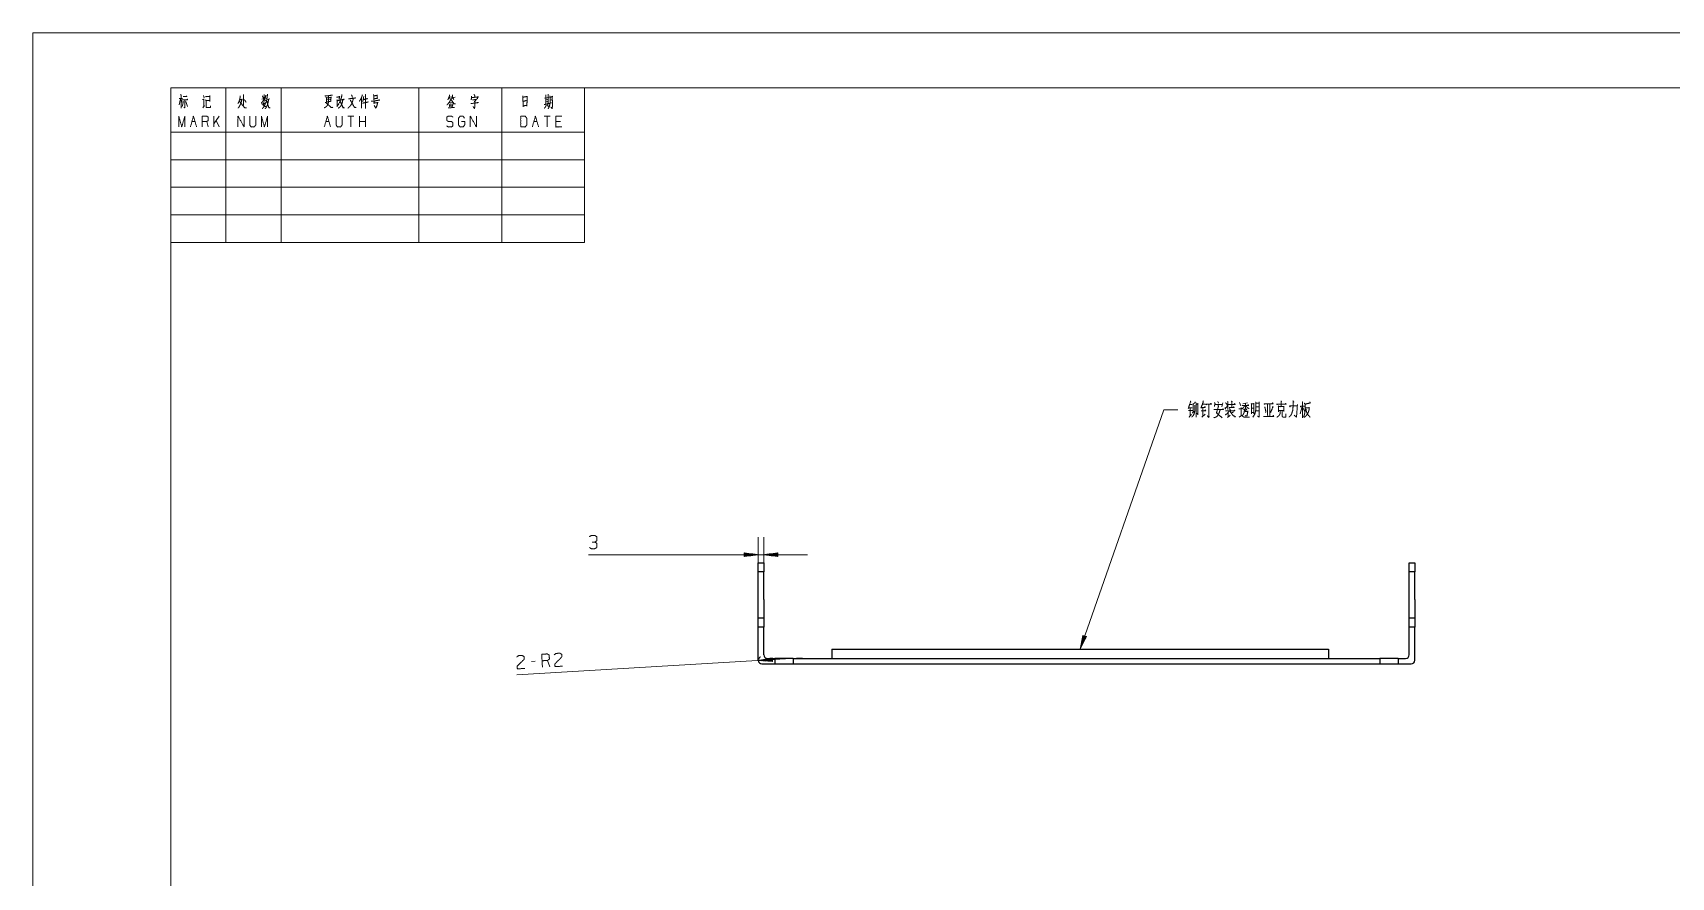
# Model space of a CAD drawing. Header units: millimetres. Extents: x 0 to 594, y 0 to 420.
# Drawn here: x 0 to 297, y 267 to 420 of the extents above; entities that cross this region are included whole.
import ezdxf

# ---------------------------------------------------------------- set-up
doc = ezdxf.new("R2010")
doc.units = ezdxf.units.MM
doc.layers.add('101', color=7, linetype='Continuous', true_color=0xffffff)

msp = doc.modelspace()

# ---------------------------------------------------------------- linework, layer by layer
at = {"layer": '101', "color": 133, "linetype": 'Continuous', "lineweight": 18}
for p, q in [((0, 420), (0, 0)), ((594, 420), (0, 420)), ((25, 410), (100, 410)), ((25, 410), (100, 410)), ((25, 410), (25, 382)), ((25, 410), (100, 410)), ((584, 410), (25, 410)), ((25, 410), (25, 10)), ((35, 410), (35, 382)), ((45, 410), (45, 382)), ((70, 410), (70, 382)), ((85, 410), (85, 382)), ((100, 410), (100, 382)), ((25, 402), (100, 402)), ((25, 397), (100, 397)), ((25, 392), (100, 392)), ((25, 387), (100, 387)), ((25, 382), (100, 382))]:
    msp.add_line(p, q, dxfattribs=at)
at = {"layer": '101', "color": 72, "linetype": 'Continuous', "lineweight": 18}
for p, q in [((26.76, 408.05), (26.54, 406.94)), ((26.56, 408.12), (27.17, 408.12)), ((26.88, 407.89), (27.1, 407.41)), ((27.3, 407.54), (27.07, 406.67)), ((27.76, 407.52), (28.07, 406.63)), ((30.93, 408.63), (31.06, 408.24)), ((31.33, 407.83), (31.42, 407.72)), ((41.53, 407.97), (42.32, 408.14)), ((42.44, 407.91), (42.98, 408.03)), ((53.37, 407.85), (53.89, 407.93)), ((55.11, 406.63), (55.56, 407.18)), ((75.44, 408.32), (75.87, 408.39)), ((75.54, 408.3), (75.65, 407.99)), ((76.03, 407.39), (75.56, 407.31)), ((76.01, 408.26), (76.54, 408.36)), ((76.17, 408.24), (76.3, 407.91)), ((92.76, 408.18), (93.62, 408.3)), ((93.04, 407.83), (93.3, 407.89)), ((93.05, 407.47), (93.28, 407.54)), ((93.8, 407.81), (94.05, 407.87)), ((28.86, 403.92), (29.41, 403.92)), ((30.85, 406.38), (31.12, 406.83)), ((31.81, 402.93), (31.53, 403.92)), ((32.82, 402.93), (32.82, 404.9)), ((33.79, 404.9), (32.82, 403.53)), ((33.79, 402.93), (33.23, 404.11)), ((53.13, 403.92), (53.69, 403.92)), ((58.21, 404.9), (57.1, 404.9)), ((57.65, 404.9), (57.65, 402.93)), ((59.22, 402.93), (59.22, 404.9)), ((60.33, 403.92), (59.22, 403.92)), ((60.33, 402.93), (60.33, 404.9)), ((90.84, 403.92), (91.4, 403.92)), ((93.8, 404.9), (92.68, 404.9)), ((93.24, 404.9), (93.24, 402.93)), ((95.64, 403.92), (94.81, 403.92)), ((209.47, 351.58), (210.2, 351.58)), ((209.59, 352.03), (210.14, 352.03)), ((209.65, 352.63), (210.18, 352.63)), ((211.89, 350.33), (212.51, 350.91)), ((212.05, 352.71), (212.54, 352.71)), ((212.08, 352.11), (212.08, 350.51)), ((214.27, 352.68), (215.65, 352.68)), ((214.84, 353.21), (214.94, 352.91)), ((215.74, 352.96), (215.56, 352.21)), ((217.68, 351.31), (217.31, 351.08)), ((218.74, 353.03), (218.98, 352.41)), ((219.34, 352.76), (220.2, 352.98)), ((219.8, 352.86), (219.8, 351.88)), ((220.91, 352.01), (221.35, 352.01)), ((221.65, 351.51), (222.32, 351.51)), ((221.74, 352.23), (222.3, 352.23)), ((224.26, 352.81), (224.26, 350.51)), ((230.1, 352.26), (229.76, 350.98)), ((230.21, 352.08), (230.51, 351.43)), ((230.63, 352.03), (231.34, 352.03)), ((91.05, 306.15), (90.38, 306.11)), ((93.73, 305.11), (93.33, 306.28))]:
    msp.add_line(p, q, dxfattribs=at)
at = {"layer": '101', "color": 22, "linetype": 'Continuous', "lineweight": 18}
for p, q in [((205.04, 351.67), (189.85, 308.31)), ((207.58, 351.67), (205.04, 351.67)), ((131.51, 322.31), (131.51, 328.62)), ((132.51, 322.31), (132.51, 328.62)), ((140.45, 325.44), (100.73, 325.44)), ((131.51, 325.44), (128.97, 325.77)), ((128.97, 325.77), (128.97, 325.11)), ((128.97, 325.77), (129, 325.77)), ((128.97, 325.77), (129, 325.77)), ((128.97, 325.72), (129.39, 325.72)), ((128.97, 325.67), (129.78, 325.67)), ((128.97, 325.62), (130.16, 325.62)), ((128.97, 325.57), (130.55, 325.57)), ((128.97, 325.52), (130.93, 325.52)), ((128.97, 325.47), (131.32, 325.47)), ((128.97, 325.11), (131.51, 325.44)), ((128.97, 325.41), (131.32, 325.41)), ((128.97, 325.36), (130.93, 325.36)), ((128.97, 325.31), (130.55, 325.31)), ((128.97, 325.26), (130.16, 325.26)), ((128.97, 325.21), (129.78, 325.21)), ((128.97, 325.16), (129.39, 325.16)), ((128.97, 325.11), (129, 325.11)), ((128.97, 325.11), (129, 325.11)), ((135.05, 325.77), (132.51, 325.44)), ((132.51, 325.44), (135.05, 325.11)), ((135.05, 325.47), (132.7, 325.47)), ((135.05, 325.41), (132.7, 325.41)), ((135.05, 325.52), (133.09, 325.52)), ((135.05, 325.36), (133.09, 325.36)), ((135.05, 325.57), (133.48, 325.57)), ((135.05, 325.31), (133.48, 325.31)), ((135.05, 325.62), (133.86, 325.62)), ((135.05, 325.26), (133.86, 325.26)), ((135.05, 325.67), (134.25, 325.67)), ((135.05, 325.21), (134.25, 325.21)), ((135.05, 325.72), (134.63, 325.72)), ((135.05, 325.16), (134.63, 325.16)), ((135.05, 325.77), (135.02, 325.77)), ((135.05, 325.77), (135.02, 325.77)), ((135.05, 325.11), (135.02, 325.11)), ((135.05, 325.11), (135.02, 325.11)), ((135.05, 325.11), (135.05, 325.77)), ((190.37, 310.82), (189.85, 308.31)), ((189.85, 308.31), (191, 310.6)), ((190.66, 310.72), (189.89, 308.5)), ((190.71, 310.7), (189.93, 308.48)), ((190.61, 310.73), (189.96, 308.88)), ((190.57, 310.75), (190.04, 309.26)), ((190.76, 310.68), (190.11, 308.83)), ((190.52, 310.77), (190.12, 309.64)), ((190.47, 310.78), (190.2, 310.03)), ((190.42, 310.8), (190.28, 310.41)), ((190.81, 310.67), (190.28, 309.18)), ((190.37, 310.82), (190.36, 310.79)), ((190.37, 310.82), (190.36, 310.79)), ((191, 310.6), (190.37, 310.82)), ((190.85, 310.65), (190.46, 309.53)), ((190.9, 310.63), (190.64, 309.87)), ((190.95, 310.62), (190.81, 310.22)), ((191, 310.6), (190.99, 310.57)), ((191, 310.6), (190.99, 310.57)), ((139.44, 306.75), (87.74, 303.65)), ((134.03, 306.76), (131.51, 306.27)), ((131.51, 306.27), (134.07, 306.09)), ((134.05, 306.45), (131.7, 306.31)), ((134.05, 306.4), (131.71, 306.26)), ((134.04, 306.5), (132.09, 306.38)), ((134.05, 306.35), (132.1, 306.23)), ((134.04, 306.55), (132.47, 306.46)), ((134.06, 306.3), (132.48, 306.2)), ((134.04, 306.6), (132.85, 306.53)), ((134.06, 306.25), (132.87, 306.17)), ((134.04, 306.65), (133.23, 306.6)), ((134.06, 306.19), (133.26, 306.15)), ((134.03, 306.7), (133.61, 306.68)), ((134.07, 306.14), (133.65, 306.12)), ((134.03, 306.75), (134, 306.75)), ((134.03, 306.75), (134, 306.75)), ((134.07, 306.09), (134.03, 306.76)), ((134.07, 306.09), (134.04, 306.09)), ((134.07, 306.09), (134.04, 306.09))]:
    msp.add_line(p, q, dxfattribs=at)
at = {"layer": '101', "color": 163, "linetype": 'Continuous', "lineweight": 25}
for p, q in [((131.51, 322.31), (131.51, 323.98)), ((131.51, 323.98), (132.51, 323.98)), ((132.51, 323.98), (132.51, 322.31)), ((249.51, 323.98), (250.51, 323.98)), ((249.51, 322.31), (249.51, 323.98)), ((250.51, 323.98), (250.51, 322.31)), ((131.51, 317.31), (131.51, 322.31)), ((132.51, 322.31), (131.51, 322.31)), ((132.51, 317.31), (132.51, 322.31)), ((250.51, 322.31), (249.51, 322.31)), ((249.51, 317.31), (249.51, 322.31)), ((250.51, 317.31), (250.51, 322.31)), ((131.51, 313.98), (132.51, 313.98)), ((131.51, 312.31), (131.51, 313.98)), ((131.51, 306.31), (131.51, 312.31)), ((132.51, 312.31), (131.51, 312.31)), ((132.51, 313.98), (132.51, 312.31)), ((132.51, 307.31), (132.51, 312.31)), ((249.51, 313.98), (250.51, 313.98)), ((249.51, 312.31), (249.51, 313.98)), ((250.51, 312.31), (249.51, 312.31)), ((249.51, 307.31), (249.51, 312.31)), ((250.51, 313.98), (250.51, 312.31)), ((250.51, 306.31), (250.51, 312.31)), ((133.18, 306.64), (134.51, 306.64)), ((134.51, 306.64), (134.51, 305.64)), ((137.85, 306.64), (137.85, 305.64)), ((137.85, 306.64), (244.18, 306.64)), ((144.85, 308.31), (234.85, 308.31)), ((144.85, 308.31), (144.85, 306.64)), ((234.85, 308.31), (234.85, 306.64)), ((244.18, 306.64), (244.18, 305.64)), ((247.51, 306.64), (247.51, 305.64)), ((247.51, 306.64), (248.85, 306.64)), ((132.18, 305.64), (134.51, 305.64)), ((137.85, 305.64), (244.18, 305.64)), ((247.51, 305.64), (249.85, 305.64))]:
    msp.add_line(p, q, dxfattribs=at)
at = {"layer": '101', "color": 22, "linetype": 'Continuous', "lineweight": 18}
msp.add_arc((132.18, 306.31), 0.667, 105.2827, 180, dxfattribs=at)
at = {"layer": '101', "color": 163, "linetype": 'Continuous', "lineweight": 25}
for centre, start, end in [((132.18, 306.31), 180, 270), ((133.18, 307.31), 180, 270), ((248.85, 307.31), 270, 0), ((249.85, 306.31), 270, 0)]:
    msp.add_arc(centre, 0.667, start, end, dxfattribs=at)
at = {"layer": '101', "color": 72, "linetype": 'Continuous', "lineweight": 18}
for points, knots in [([(26.76, 408.82), (26.87, 408.7), (26.87, 406.36)], [0, 0, 0.064406, 1, 1]), ([(27.11, 407.83), (28.07, 407.83), (28.01, 407.99), (27.93, 407.85)], [0, 0, 0.737845, 0.874091, 1, 1]), ([(27.29, 408.45), (27.92, 408.45), (27.88, 408.57), (27.83, 408.49)], [0, 0, 0.736242, 0.890347, 1, 1]), ([(27.55, 407.83), (27.55, 406.4), (27.39, 406.48)], [0, 0, 0.88751, 1, 1]), ([(30.74, 407.89), (30.99, 407.89), (30.99, 408.01), (30.99, 406.56)], [0, 0, 0.136549, 0.20471, 1, 1]), ([(31.47, 408.45), (31.4, 408.39), (31.34, 408.45), (32.07, 408.45), (32.07, 408.63), (32.07, 407.54), (32.07, 407.72), (31.42, 407.72), (31.42, 406.58), (31.43, 406.5), (31.55, 406.46), (32.24, 406.46), (32.24, 406.77)], [0, 0, 0.017817, 0.03366, 0.169508, 0.204092, 0.407771, 0.442362, 0.564626, 0.775988, 0.791599, 0.814655, 0.942353, 1, 1]), ([(37.62, 408.59), (37.61, 408.47), (37.54, 408.05), (37.45, 407.76), (37.38, 407.56), (37.29, 407.35), (37.2, 407.18)], [0, 0, 0.084511, 0.368539, 0.57312, 0.721448, 0.873357, 1, 1]), ([(37.48, 407.85), (37.95, 407.93), (37.9, 407.97), (37.87, 407.79), (37.81, 407.52), (37.76, 407.35), (37.67, 407.12), (37.6, 406.94), (37.48, 406.73), (37.39, 406.56), (37.21, 406.32)], [0, 0, 0.202443, 0.228126, 0.308395, 0.425619, 0.500391, 0.604278, 0.689473, 0.790704, 0.870498, 1, 1]), ([(37.48, 407.56), (38.41, 406.38), (38.75, 406.4), (38.74, 406.4), (38.43, 406.42), (38.27, 406.56)], [0, 0, 0.63218, 0.773701, 0.779843, 0.909107, 1, 1]), ([(38.17, 408.8), (38.21, 408.7), (38.2, 408.59), (38.18, 406.87), (38.17, 406.98), (38.2, 407.21)], [0, 0, 0.049552, 0.095607, 0.852773, 0.898827, 1, 1]), ([(38.3, 407.91), (38.33, 407.89), (38.59, 407.56), (38.66, 407.43)], [0, 0, 0.059406, 0.761029, 1, 1]), ([(41.94, 407.99), (41.81, 407.76), (41.68, 407.56), (41.55, 407.39), (41.41, 407.25)], [0, 0, 0.287235, 0.555132, 0.786183, 1, 1]), ([(41.53, 407.06), (42.16, 407.21), (42.17, 407.39), (42.17, 407.31), (42.1, 407.06), (42, 406.79), (41.9, 406.58), (41.78, 406.46), (41.68, 406.34), (41.6, 406.27)], [0, 0, 0.304476, 0.392578, 0.431601, 0.553705, 0.689463, 0.798358, 0.878846, 0.954751, 1, 1]), ([(41.62, 408.55), (41.75, 408.32), (41.78, 408.18)], [0, 0, 0.640221, 1, 1]), ([(41.91, 407.41), (41.75, 406.83), (41.85, 406.79), (41.97, 406.75), (42.09, 406.69), (42.23, 406.61)], [0, 0, 0.529109, 0.626293, 0.735528, 0.852096, 1, 1]), ([(41.93, 408.82), (41.96, 408.68), (41.96, 407.54), (41.93, 407.68), (41.96, 407.81)], [0, 0, 0.094651, 0.82363, 0.91828, 1, 1]), ([(41.96, 407.95), (42.13, 407.83), (42.22, 407.72)], [0, 0, 0.613168, 1, 1]), ([(42.22, 408.68), (42.22, 408.57), (42.1, 408.1)], [0, 0, 0.174336, 1, 1]), ([(42.73, 407.91), (42.69, 407.56), (42.64, 407.31), (42.6, 407.1), (42.54, 406.92), (42.42, 406.67), (42.32, 406.48), (42.2, 406.32), (42.12, 406.23)], [0, 0, 0.194372, 0.33262, 0.448622, 0.555648, 0.706152, 0.822696, 0.933862, 1, 1]), ([(42.53, 408.86), (42.53, 408.74), (42.51, 408.51), (42.47, 408.22), (42.42, 407.91), (42.37, 407.66), (42.29, 407.43), (42.28, 407.37)], [0, 0, 0.081852, 0.232243, 0.425429, 0.632123, 0.800313, 0.957953, 1, 1]), ([(42.41, 407.64), (42.44, 407.6), (42.58, 407.02), (42.69, 406.75), (42.79, 406.46), (42.82, 406.4), (43.04, 406.42), (42.82, 406.44), (42.75, 406.56)], [0, 0, 0.026711, 0.341735, 0.493488, 0.655468, 0.691644, 0.807842, 0.92404, 1, 1]), ([(53.63, 408.59), (53.61, 407.93), (53.6, 407.6), (53.59, 407.41), (53.57, 407.31), (53.56, 407.18), (53.51, 407.06), (53.47, 406.96), (53.34, 406.77), (53.19, 406.61), (53.09, 406.54), (52.88, 406.42), (52.84, 406.4)], [0, 0, 0.263781, 0.39576, 0.470168, 0.511774, 0.561574, 0.614015, 0.658781, 0.749609, 0.837597, 0.885288, 0.980674, 1, 1]), ([(52.96, 408.57), (53.01, 408.53), (53.04, 408.55), (54.3, 408.7), (54.26, 408.72), (54.11, 408.68)], [0, 0, 0.045515, 0.068267, 0.872618, 0.903439, 1, 1]), ([(53.01, 407.35), (53.09, 407.35), (53.37, 407.12), (53.6, 406.92), (53.82, 406.73), (54.1, 406.46), (54.42, 406.5), (54.11, 406.46), (54.01, 406.54)], [0, 0, 0.033469, 0.197844, 0.340784, 0.472463, 0.64945, 0.79792, 0.939754, 1, 1]), ([(53.19, 408.34), (53.23, 408.16), (53.23, 407.41), (53.22, 407.45), (54.08, 407.6), (54, 407.6), (54.08, 408.39), (54.11, 408.32), (54.07, 408.28), (53.23, 408.18)], [0, 0, 0.051657, 0.252797, 0.264655, 0.500968, 0.524668, 0.738296, 0.756835, 0.773119, 1, 1]), ([(55.08, 408.32), (55.66, 408.43), (55.6, 408.49), (55.53, 407.76), (55.6, 407.76), (55.17, 407.68), (55.14, 407.87), (55.17, 407.64), (55.15, 406.71)], [0, 0, 0.181367, 0.207402, 0.429562, 0.451886, 0.588195, 0.645737, 0.715778, 1, 1]), ([(56.18, 407.87), (56.18, 407.74), (56.12, 407.41), (56.06, 407.23), (56, 407.06), (55.93, 406.92), (55.84, 406.77), (55.74, 406.63), (55.5, 406.42), (55.33, 406.34)], [0, 0, 0.067224, 0.249297, 0.354995, 0.450078, 0.537949, 0.629663, 0.725721, 0.894897, 1, 1]), ([(56.04, 408.8), (56.01, 408.55), (55.93, 408.22), (55.81, 407.87), (55.72, 407.64), (55.66, 407.47), (55.6, 407.33)], [0, 0, 0.162468, 0.38501, 0.62589, 0.784405, 0.898495, 1, 1]), ([(55.74, 407.56), (55.78, 407.54), (56.23, 406.42), (56.51, 406.4), (56.25, 406.46), (56.18, 406.58)], [0, 0, 0.024913, 0.64401, 0.787109, 0.926007, 1, 1]), ([(55.81, 407.83), (56.47, 407.95), (56.39, 407.97), (56.28, 407.93)], [0, 0, 0.769974, 0.857334, 1, 1]), ([(58.08, 408.07), (58.08, 407.95), (58, 407.66), (57.93, 407.43), (57.84, 407.18), (57.71, 406.98), (57.7, 406.94), (57.61, 406.83), (57.51, 406.69), (57.37, 406.56), (57.26, 406.44), (57.13, 406.34)], [0, 0, 0.060656, 0.206644, 0.323462, 0.452151, 0.571984, 0.593423, 0.659723, 0.746397, 0.834814, 0.918176, 1, 1]), ([(57.21, 408.03), (58.49, 408.18), (58.4, 408.2), (58.31, 408.16)], [0, 0, 0.872483, 0.933909, 1, 1]), ([(57.54, 407.81), (57.59, 407.76), (58.3, 406.5), (58.62, 406.44), (58.31, 406.52), (58.21, 406.65)], [0, 0, 0.03086, 0.652651, 0.793753, 0.930721, 1, 1]), ([(57.76, 408.78), (57.86, 408.59), (57.9, 408.47), (57.93, 408.34)], [0, 0, 0.450463, 0.729648, 1, 1]), ([(59.74, 408.74), (59.67, 408.47), (59.57, 408.22), (59.45, 407.99), (59.34, 407.81), (59.19, 407.6)], [0, 0, 0.218379, 0.42875, 0.629232, 0.801507, 1, 1]), ([(59.57, 408.16), (59.58, 406.92), (59.58, 406.32), (59.57, 406.44), (59.58, 406.67)], [0, 0, 0.565701, 0.839109, 0.896079, 1, 1]), ([(59.76, 407.25), (60.8, 407.45), (60.73, 407.47), (60.59, 407.41)], [0, 0, 0.826987, 0.886337, 1, 1]), ([(59.99, 408.47), (59.95, 408.14), (59.89, 407.85), (59.83, 407.64), (59.79, 407.52)], [0, 0, 0.342096, 0.644844, 0.865119, 1, 1]), ([(59.99, 407.89), (60.67, 408.07), (60.59, 408.07), (60.48, 408.01)], [0, 0, 0.772504, 0.853435, 1, 1]), ([(60.27, 408.82), (60.32, 408.74), (60.29, 408.78), (60.3, 406.29), (60.29, 406.48), (60.3, 406.79)], [0, 0, 0.029981, 0.046195, 0.84079, 0.900562, 1, 1]), ([(61.37, 407.62), (61.56, 407.62), (61.94, 407.66), (62.88, 407.81), (62.77, 407.83), (62.63, 407.79)], [0, 0, 0.107041, 0.322391, 0.855633, 0.914432, 1, 1]), ([(61.76, 408.82), (61.82, 408.57), (61.82, 407.85), (61.82, 408.03), (62.53, 408.14), (62.41, 408.14), (62.44, 408.65), (62.45, 408.74), (62.48, 408.68), (62.38, 408.65), (61.82, 408.57)], [0, 0, 0.076621, 0.294125, 0.350049, 0.563216, 0.598365, 0.753974, 0.779219, 0.799828, 0.831204, 1, 1]), ([(61.93, 407.66), (61.82, 407.16), (61.79, 407.25), (62.57, 407.37), (62.53, 407.45), (62.53, 407.37), (62.44, 407.02), (62.38, 406.79), (62.31, 406.61), (62.25, 406.46), (62.2, 406.36), (62.17, 406.34), (61.91, 406.81), (62.19, 406.38)], [0, 0, 0.136367, 0.159969, 0.37115, 0.396347, 0.418609, 0.516112, 0.579319, 0.633135, 0.675148, 0.705367, 0.715007, 0.861282, 1, 1]), ([(75.84, 408.05), (75.82, 407.95), (75.59, 407.58), (75.57, 407.54), (75.46, 407.35), (75.25, 407.12), (75.05, 406.92)], [0, 0, 0.074324, 0.3873, 0.418544, 0.575019, 0.792866, 1, 1]), ([(75.56, 408.74), (75.54, 408.59), (75.43, 408.28), (75.32, 408.03), (75.21, 407.83)], [0, 0, 0.148004, 0.485247, 0.758325, 1, 1]), ([(75.5, 407.02), (75.57, 406.75), (75.57, 406.63), (75.56, 406.79)], [0, 0, 0.489861, 0.707985, 1, 1]), ([(75.78, 407.18), (75.84, 406.87), (75.81, 406.71), (75.81, 406.94)], [0, 0, 0.443846, 0.68011, 1, 1]), ([(75.81, 407.91), (76.39, 407.12), (76.63, 407.12), (76.39, 407.14), (76.28, 407.29)], [0, 0, 0.599326, 0.74245, 0.886132, 1, 1]), ([(76.1, 408.74), (76.11, 408.63), (75.94, 408.05)], [0, 0, 0.147214, 1, 1]), ([(76.14, 407.16), (76.14, 407.02), (75.97, 406.44)], [0, 0, 0.193066, 1, 1]), ([(79.39, 407.16), (80.77, 407.35), (80.68, 407.37), (80.47, 407.31)], [0, 0, 0.820207, 0.87351, 1, 1]), ([(79.54, 408.49), (79.54, 408.26), (79.52, 408.1), (79.49, 407.97), (79.46, 407.87)], [0, 0, 0.361961, 0.626178, 0.82906, 1, 1]), ([(79.54, 408.24), (80.77, 408.39), (80.75, 408.43), (80.56, 408.01)], [0, 0, 0.712489, 0.737753, 1, 1]), ([(79.68, 407.83), (80.45, 407.93), (80.4, 407.99), (80.11, 407.47)], [0, 0, 0.533862, 0.586724, 1, 1]), ([(80.06, 407.62), (80.09, 407.52), (80.12, 407.39), (80.14, 407.18), (80.14, 406.75), (80.12, 406.61), (80.09, 406.4), (80.05, 406.27), (79.83, 406.63), (80.06, 406.32)], [0, 0, 0.049614, 0.1085, 0.204239, 0.404797, 0.47199, 0.568442, 0.629214, 0.820569, 1, 1]), ([(79.98, 408.84), (80.08, 408.72), (80.12, 408.61), (80.15, 408.45)], [0, 0, 0.364582, 0.619227, 1, 1]), ([(88.81, 408.55), (88.84, 408.34), (88.85, 407.89), (88.87, 407.41), (88.87, 407.02), (88.87, 406.58), (88.87, 406.73), (89.44, 406.85), (89.55, 406.71), (89.58, 406.89), (89.58, 407.14), (89.6, 407.62), (89.61, 408.12), (89.61, 408.53), (89.63, 408.47), (88.85, 408.32)], [0, 0, 0.037589, 0.11951, 0.205161, 0.275875, 0.354037, 0.380091, 0.485119, 0.518615, 0.552521, 0.597188, 0.682831, 0.772197, 0.846642, 0.85812, 1, 1]), ([(88.87, 407.58), (89.44, 407.7), (89.38, 407.72), (89.25, 407.64)], [0, 0, 0.728515, 0.80596, 1, 1]), ([(92.71, 407), (93.62, 407.16), (93.58, 407.18), (93.52, 407.12)], [0, 0, 0.873261, 0.919205, 1, 1]), ([(92.99, 408.74), (93.02, 408.61), (93.02, 407.06)], [0, 0, 0.075966, 1, 1]), ([(93.28, 406.94), (93.45, 406.69), (93.45, 406.58), (93.39, 406.77)], [0, 0, 0.497711, 0.671692, 1, 1]), ([(93.4, 408.86), (93.43, 408.74), (93.39, 407.12)], [0, 0, 0.07321, 1, 1]), ([(93.74, 408.57), (93.78, 408.34), (93.78, 407.89), (93.77, 407.39), (93.74, 407.08), (93.67, 406.75), (93.58, 406.54), (93.42, 406.23)], [0, 0, 0.096226, 0.28518, 0.49143, 0.620829, 0.761583, 0.854883, 1, 1]), ([(93.77, 407.27), (93.8, 407.27), (94.03, 407.33)], [0, 0, 0.107795, 1, 1]), ([(93.78, 408.32), (94.22, 408.43), (94.18, 408.49), (94.18, 407.81), (94.19, 406.87), (94.18, 406.52), (94.16, 406.32), (94.15, 406.25), (93.93, 406.52), (94.13, 406.34)], [0, 0, 0.13308, 0.155516, 0.357036, 0.631879, 0.735784, 0.797016, 0.815837, 0.918298, 1, 1]), ([(26.46, 402.93), (26.46, 404.9), (27.01, 402.93), (27.57, 404.9), (27.57, 402.93)], [0, 0, 0.245192, 0.5, 0.754808, 1, 1]), ([(30.7, 402.93), (30.7, 404.9), (31.53, 404.9), (31.81, 404.71), (31.81, 404.11), (31.53, 403.92), (30.7, 403.92)], [0, 0, 0.400953, 0.571036, 0.639282, 0.761671, 0.829917, 1, 1]), ([(37.2, 402.93), (37.2, 404.9), (38.31, 402.93), (38.31, 404.9)], [0, 0, 0.317574, 0.682426, 1, 1]), ([(39.32, 404.9), (39.32, 403.32), (39.59, 402.93), (40.14, 402.93), (40.43, 403.32), (40.43, 404.9)], [0, 0, 0.337148, 0.438599, 0.557781, 0.662852, 1, 1]), ([(41.44, 402.93), (41.44, 404.9), (42, 402.93), (42.56, 404.9), (42.56, 402.93)], [0, 0, 0.245192, 0.5, 0.754808, 1, 1]), ([(54.98, 404.9), (54.98, 403.32), (55.24, 402.93), (55.79, 402.93), (56.09, 403.32), (56.09, 404.9)], [0, 0, 0.337148, 0.438599, 0.557781, 0.662852, 1, 1]), ([(75.05, 403.12), (75.32, 402.93), (75.89, 402.93), (76.17, 403.14), (76.17, 403.72), (75.89, 403.92), (75.34, 403.92), (75.05, 404.11), (75.05, 404.71), (75.34, 404.9), (75.89, 404.9), (76.17, 404.71)], [0, 0, 0.068034, 0.184053, 0.254517, 0.372333, 0.442796, 0.555841, 0.62637, 0.748388, 0.818918, 0.931962, 1, 1]), ([(75.31, 406.38), (76.42, 406.48), (76.35, 406.48), (76.19, 406.46)], [0, 0, 0.825892, 0.879993, 1, 1]), ([(77.74, 403.92), (78.29, 403.92), (78.29, 403.32), (78.02, 402.93), (77.45, 402.93), (77.17, 403.32), (77.17, 404.5), (77.46, 404.9), (78, 404.9), (78.28, 404.5)], [0, 0, 0.103295, 0.21479, 0.304259, 0.410272, 0.49974, 0.718891, 0.809955, 0.910532, 1, 1]), ([(79.3, 402.93), (79.3, 404.9), (80.42, 402.93), (80.42, 404.9)], [0, 0, 0.317574, 0.682426, 1, 1]), ([(88.44, 402.93), (89.26, 402.93), (89.55, 403.32), (89.55, 404.5), (89.26, 404.9), (88.44, 404.9), (88.44, 402.93)], [0, 0, 0.142135, 0.227163, 0.431787, 0.516815, 0.65895, 1, 1]), ([(90.56, 402.93), (91.12, 404.9), (91.68, 402.93)], [0, 0, 0.5, 1, 1]), ([(93.05, 406.87), (93.04, 406.77), (92.92, 406.56), (92.82, 406.42), (92.71, 406.32)], [0, 0, 0.157105, 0.514468, 0.781135, 1, 1]), ([(95.92, 402.93), (94.81, 402.93), (94.81, 404.9), (95.92, 404.9)], [0, 0, 0.265389, 0.734611, 1, 1]), ([(209.81, 353.28), (209.9, 353.08), (209.88, 353.21), (209.45, 351.88)], [0, 0, 0.125948, 0.198649, 1, 1]), ([(209.79, 352.11), (209.79, 350.61), (209.59, 350.36), (210.05, 350.86)], [0, 0, 0.601016, 0.727908, 1, 1]), ([(210.64, 352.56), (210.64, 351.58), (210.6, 351.28), (210.53, 351.03), (210.35, 350.63), (210.09, 350.36)], [0, 0, 0.413817, 0.54201, 0.652287, 0.837879, 1, 1]), ([(210.71, 353.11), (210.73, 352.96), (210.73, 353.06), (210.37, 352.71), (210.37, 352.81), (210.37, 351.28), (210.18, 351.11), (210.53, 351.43)], [0, 0, 0.048491, 0.080592, 0.240275, 0.272376, 0.761893, 0.845861, 1, 1]), ([(210.88, 352.93), (210.88, 350.33), (210.88, 352.73), (211.19, 352.73), (211.19, 352.91), (211.19, 350.81), (211.19, 350.91), (210.92, 351.06)], [0, 0, 0.325809, 0.62656, 0.664212, 0.686142, 0.949298, 0.961829, 1, 1]), ([(212.12, 353.31), (212.17, 353.08), (211.75, 352.01)], [0, 0, 0.166672, 1, 1]), ([(211.8, 351.53), (212.61, 351.53), (212.54, 351.66), (212.42, 351.51)], [0, 0, 0.706339, 0.831079, 1, 1]), ([(211.92, 352.13), (212.54, 352.13), (212.49, 352.26), (212.38, 352.11)], [0, 0, 0.659435, 0.804186, 1, 1]), ([(212.79, 352.71), (212.7, 352.58), (212.65, 352.73), (213.66, 352.73), (213.55, 352.86), (213.46, 352.71)], [0, 0, 0.092355, 0.188345, 0.796104, 0.894978, 1, 1]), ([(213.21, 352.68), (213.21, 350.28), (212.88, 350.61)], [0, 0, 0.837018, 1, 1]), ([(214.11, 351.73), (215.84, 351.73), (215.77, 351.88), (215.67, 351.73)], [0, 0, 0.832101, 0.911755, 1, 1]), ([(215.23, 351.68), (215.08, 351.21), (214.98, 350.93), (214.68, 350.51), (214.45, 350.36), (214.11, 350.26)], [0, 0, 0.256047, 0.408317, 0.677209, 0.818969, 1, 1]), ([(214.2, 353.03), (214.31, 352.83), (214.18, 352.26)], [0, 0, 0.277894, 1, 1]), ([(214.85, 352.51), (214.94, 352.38), (214.57, 351.11), (215.61, 350.23)], [0, 0, 0.053855, 0.521056, 1, 1]), ([(216.12, 352.13), (216.19, 351.81), (216.18, 351.91), (216.55, 352.36)], [0, 0, 0.326873, 0.426684, 1, 1]), ([(216.88, 351.43), (216.6, 351.11), (216.46, 350.96), (216.12, 350.76)], [0, 0, 0.419133, 0.619702, 1, 1]), ([(216.18, 351.51), (217.89, 351.51), (217.8, 351.63), (217.71, 351.53)], [0, 0, 0.856795, 0.933302, 1, 1]), ([(216.21, 352.98), (216.51, 352.61), (216.51, 352.68), (216.48, 352.48)], [0, 0, 0.633424, 0.732275, 1, 1]), ([(216.58, 353.21), (216.71, 353.11), (216.62, 353.18), (216.62, 351.76)], [0, 0, 0.093569, 0.161754, 1, 1]), ([(216.69, 351.18), (216.69, 350.46), (216.58, 350.28), (217.06, 350.73)], [0, 0, 0.457253, 0.586311, 1, 1]), ([(216.76, 352.63), (217.96, 352.63), (217.86, 352.81), (217.77, 352.71)], [0, 0, 0.780468, 0.91334, 1, 1]), ([(217.22, 353.26), (217.41, 353.16), (217.34, 353.18), (217.34, 352.11), (216.87, 352.11), (217.78, 352.11), (217.68, 352.23), (217.59, 352.08)], [0, 0, 0.070461, 0.094627, 0.441067, 0.594869, 0.891074, 0.943898, 1, 1]), ([(216.92, 351.93), (217.06, 351.63), (217.1, 351.68), (217.1, 351.53)], [0, 0, 0.610919, 0.723694, 1, 1]), ([(217.06, 351.38), (217.31, 350.98), (217.61, 350.63), (217.96, 350.46), (218.03, 350.48), (217.89, 350.36)], [0, 0, 0.295864, 0.586021, 0.834123, 0.881294, 1, 1]), ([(218.65, 351.86), (219.04, 351.86), (219.04, 352.08), (219.04, 350.73), (218.97, 350.58), (218.88, 350.48), (218.67, 350.36)], [0, 0, 0.154961, 0.244633, 0.782616, 0.848708, 0.901895, 1, 1]), ([(219.05, 350.68), (219.23, 350.58), (219.39, 350.46), (219.62, 350.36), (220.54, 350.36)], [0, 0, 0.128936, 0.257374, 0.416474, 1, 1]), ([(219.69, 352.46), (219.58, 352.26), (219.46, 352.11), (219.32, 351.98), (219.14, 351.88)], [0, 0, 0.278577, 0.517847, 0.750113, 1, 1]), ([(219.65, 351.73), (219.57, 351.18), (219.46, 350.93), (219.34, 350.73), (219.21, 350.61)], [0, 0, 0.449353, 0.668437, 0.858125, 1, 1]), ([(219.23, 352.46), (220.4, 352.46), (220.31, 352.61), (220.24, 352.51)], [0, 0, 0.797313, 0.916295, 1, 1]), ([(219.37, 351.78), (220.04, 351.78), (220.08, 351.88), (219.78, 351.41), (220.22, 351.41), (220.27, 351.53), (220.08, 350.56), (219.78, 350.63)], [0, 0, 0.208501, 0.241428, 0.41591, 0.553082, 0.595237, 0.903864, 1, 1]), ([(219.92, 352.46), (219.99, 352.28), (220.2, 352.08), (220.33, 351.98), (220.47, 351.91)], [0, 0, 0.236091, 0.600767, 0.799778, 1, 1]), ([(220.84, 352.86), (220.92, 352.76), (220.92, 350.98), (220.92, 351.23), (221.35, 351.23), (221.35, 350.98), (221.35, 352.91), (221.35, 352.76), (220.91, 352.76), (220.91, 352.81)], [0, 0, 0.024718, 0.353446, 0.399745, 0.478303, 0.524602, 0.881115, 0.9089, 0.990736, 1, 1]), ([(221.65, 353.08), (221.72, 352.98), (221.72, 351.81), (221.65, 351.41), (221.51, 350.91), (221.15, 350.33)], [0, 0, 0.042256, 0.447672, 0.587831, 0.767109, 1, 1]), ([(221.74, 352.91), (222.32, 352.91), (222.32, 353.11), (222.32, 350.36), (221.98, 350.56)], [0, 0, 0.148638, 0.199606, 0.900392, 1, 1]), ([(223.84, 352.76), (223.84, 350.48), (223.09, 350.48), (224.93, 350.48), (224.86, 350.68), (224.77, 350.51)], [0, 0, 0.432201, 0.573234, 0.922454, 0.962756, 1, 1]), ([(223.34, 352.81), (223.27, 352.68), (223.2, 352.76), (224.83, 352.76), (224.76, 352.98), (224.63, 352.81)], [0, 0, 0.061826, 0.106192, 0.806201, 0.907737, 1, 1]), ([(223.34, 352.23), (223.52, 351.33), (223.54, 351.43), (223.47, 351.21)], [0, 0, 0.731057, 0.812002, 1, 1]), ([(224.72, 352.28), (224.86, 352.16), (224.79, 352.21), (224.37, 351.18)], [0, 0, 0.136307, 0.198837, 1, 1]), ([(225.62, 352.71), (225.57, 352.61), (225.48, 352.73), (227.19, 352.73), (227.1, 352.86), (227.05, 352.73)], [0, 0, 0.049876, 0.11733, 0.872741, 0.940185, 1, 1]), ([(226.13, 351.51), (226.13, 351.11), (226.06, 350.91), (225.97, 350.73), (225.83, 350.56), (225.53, 350.36)], [0, 0, 0.286905, 0.439071, 0.5797, 0.741077, 1, 1]), ([(226.27, 353.33), (226.36, 353.18), (226.31, 353.26), (226.31, 352.26), (225.87, 352.26), (226.75, 352.26), (226.75, 352.38), (226.75, 351.41), (226.75, 351.56), (225.83, 351.56), (225.83, 351.33), (225.83, 352.21), (225.78, 352.38)], [0, 0, 0.028804, 0.044001, 0.209465, 0.282579, 0.428807, 0.449493, 0.610825, 0.635649, 0.787726, 0.824959, 0.969737, 1, 1]), ([(226.47, 351.51), (226.47, 350.58), (226.48, 350.48), (226.63, 350.38), (227.16, 350.38), (227.16, 350.93)], [0, 0, 0.405715, 0.450259, 0.526206, 0.758783, 1, 1]), ([(228.43, 353.31), (228.6, 353.08), (228.5, 353.18), (228.48, 352.41), (228.43, 352.08), (228.41, 351.81), (228.39, 351.58), (228.3, 351.31), (228.2, 350.98), (228.07, 350.73), (227.91, 350.56), (227.72, 350.38)], [0, 0, 0.083041, 0.125347, 0.350352, 0.445924, 0.525907, 0.591419, 0.675256, 0.774477, 0.855434, 0.924077, 1, 1]), ([(227.97, 352.38), (227.89, 352.23), (227.82, 352.41), (229.22, 352.41)], [0, 0, 0.09472, 0.202517, 1, 1]), ([(229.24, 352.63), (229.08, 350.38), (228.65, 350.71)], [0, 0, 0.808466, 1, 1]), ([(229.84, 352.21), (229.78, 352.33), (230.52, 352.33)], [0, 0, 0.154635, 1, 1]), ([(230.12, 353.16), (230.19, 353.06), (230.19, 350.23)], [0, 0, 0.04155, 1, 1]), ([(230.63, 352.71), (230.63, 351.43), (230.6, 351.31), (230.58, 351.16), (230.51, 350.81), (230.35, 350.36)], [0, 0, 0.533408, 0.58776, 0.650942, 0.800322, 1, 1]), ([(231.37, 352.16), (231.36, 351.86), (231.34, 351.66), (231.27, 351.43), (231.21, 351.23), (231.18, 351.11), (231.07, 350.96), (230.95, 350.81), (230.84, 350.63), (230.7, 350.51), (230.54, 350.38), (230.44, 350.36)], [0, 0, 0.139347, 0.232446, 0.34179, 0.43773, 0.497949, 0.583139, 0.673287, 0.768167, 0.855682, 0.949474, 1, 1]), ([(231.5, 353.16), (231.55, 352.93), (230.63, 352.71), (230.47, 352.91)], [0, 0, 0.16133, 0.821658, 1, 1]), ([(230.77, 351.88), (230.83, 351.68), (230.84, 351.51), (230.88, 351.33), (230.95, 351.21), (231, 351.06), (231.09, 350.91), (231.18, 350.73), (231.28, 350.63), (231.36, 350.56), (231.46, 350.46), (231.55, 350.33)], [0, 0, 0.116124, 0.214833, 0.315027, 0.395633, 0.484911, 0.582608, 0.692634, 0.774435, 0.832273, 0.914082, 1, 1]), ([(101.91, 327.73), (102.25, 327.96), (102.25, 328.68), (101.91, 328.91), (101.22, 328.91), (100.89, 328.68)], [0, 0, 0.153874, 0.429851, 0.583726, 0.846126, 1, 1]), ([(100.9, 326.76), (101.22, 326.53), (101.91, 326.53), (102.25, 326.76), (102.25, 327.48), (101.91, 327.73), (101.4, 327.73)], [0, 0, 0.12412, 0.34369, 0.472448, 0.703378, 0.836731, 1, 1]), ([(87.72, 306.9), (88.02, 307.14), (88.71, 307.18), (89.06, 306.98), (89.09, 306.51), (87.8, 305.23), (87.85, 304.75), (89.19, 304.83)], [0, 0, 0.069693, 0.192978, 0.265277, 0.350228, 0.674742, 0.759753, 1, 1]), ([(92.39, 305.03), (92.25, 307.4), (93.26, 307.46), (93.61, 307.25), (93.65, 306.53), (93.33, 306.28), (92.32, 306.22)], [0, 0, 0.400951, 0.571034, 0.639277, 0.761674, 0.829917, 1, 1]), ([(94.54, 307.31), (94.84, 307.55), (95.53, 307.59), (95.88, 307.39), (95.91, 306.91), (94.62, 305.63), (94.67, 305.16), (96.01, 305.24)], [0, 0, 0.069692, 0.192978, 0.265273, 0.350225, 0.674739, 0.759753, 1, 1])]:
    msp.add_open_spline(points, degree=1, knots=knots, dxfattribs=at)
for points in [[(28.58, 402.93), (29.13, 404.9), (29.69, 402.93)], [(52.85, 402.93), (53.41, 404.9), (53.97, 402.93)]]:
    msp.add_open_spline(points, degree=1, dxfattribs=at)
at = {"layer": '101', "color": 163, "linetype": 'Continuous', "lineweight": 25}
for points, knots in [([(131.51, 313.98), (131.51, 314.42), (131.51, 315.64), (131.51, 317.31)], [0, 0, 0.133976, 0.5, 1, 1]), ([(132.51, 317.31), (132.51, 316.45), (132.51, 314.95), (132.51, 314.09), (132.51, 313.98)], [0, 0, 0.258818, 0.707107, 0.965925, 1, 1]), ([(249.51, 313.98), (249.51, 314.42), (249.51, 315.64), (249.51, 317.31)], [0, 0, 0.133976, 0.5, 1, 1]), ([(250.51, 317.31), (250.51, 316.45), (250.51, 314.95), (250.51, 314.09), (250.51, 313.98)], [0, 0, 0.258818, 0.707107, 0.965925, 1, 1]), ([(137.85, 306.64), (137.72, 306.64), (136.82, 306.64), (135.54, 306.64), (134.64, 306.64), (134.51, 306.64)], [0, 0, 0.03806, 0.308657, 0.69134, 0.961937, 1, 1]), ([(247.51, 306.64), (247.39, 306.64), (246.48, 306.64), (245.21, 306.64), (244.31, 306.64), (244.18, 306.64)], [0, 0, 0.038063, 0.308657, 0.691343, 0.961937, 1, 1]), ([(134.51, 305.64), (134.64, 305.64), (135.54, 305.64), (136.82, 305.64), (137.36, 305.64), (137.85, 305.64)], [0, 0, 0.038063, 0.30866, 0.691343, 0.853553, 1, 1]), ([(244.18, 305.64), (244.67, 305.64), (245.21, 305.64), (246.48, 305.64), (247.39, 305.64), (247.51, 305.64)], [0, 0, 0.146447, 0.308657, 0.691343, 0.961937, 1, 1])]:
    msp.add_open_spline(points, degree=1, knots=knots, dxfattribs=at)

doc.saveas('drawing.dxf')
